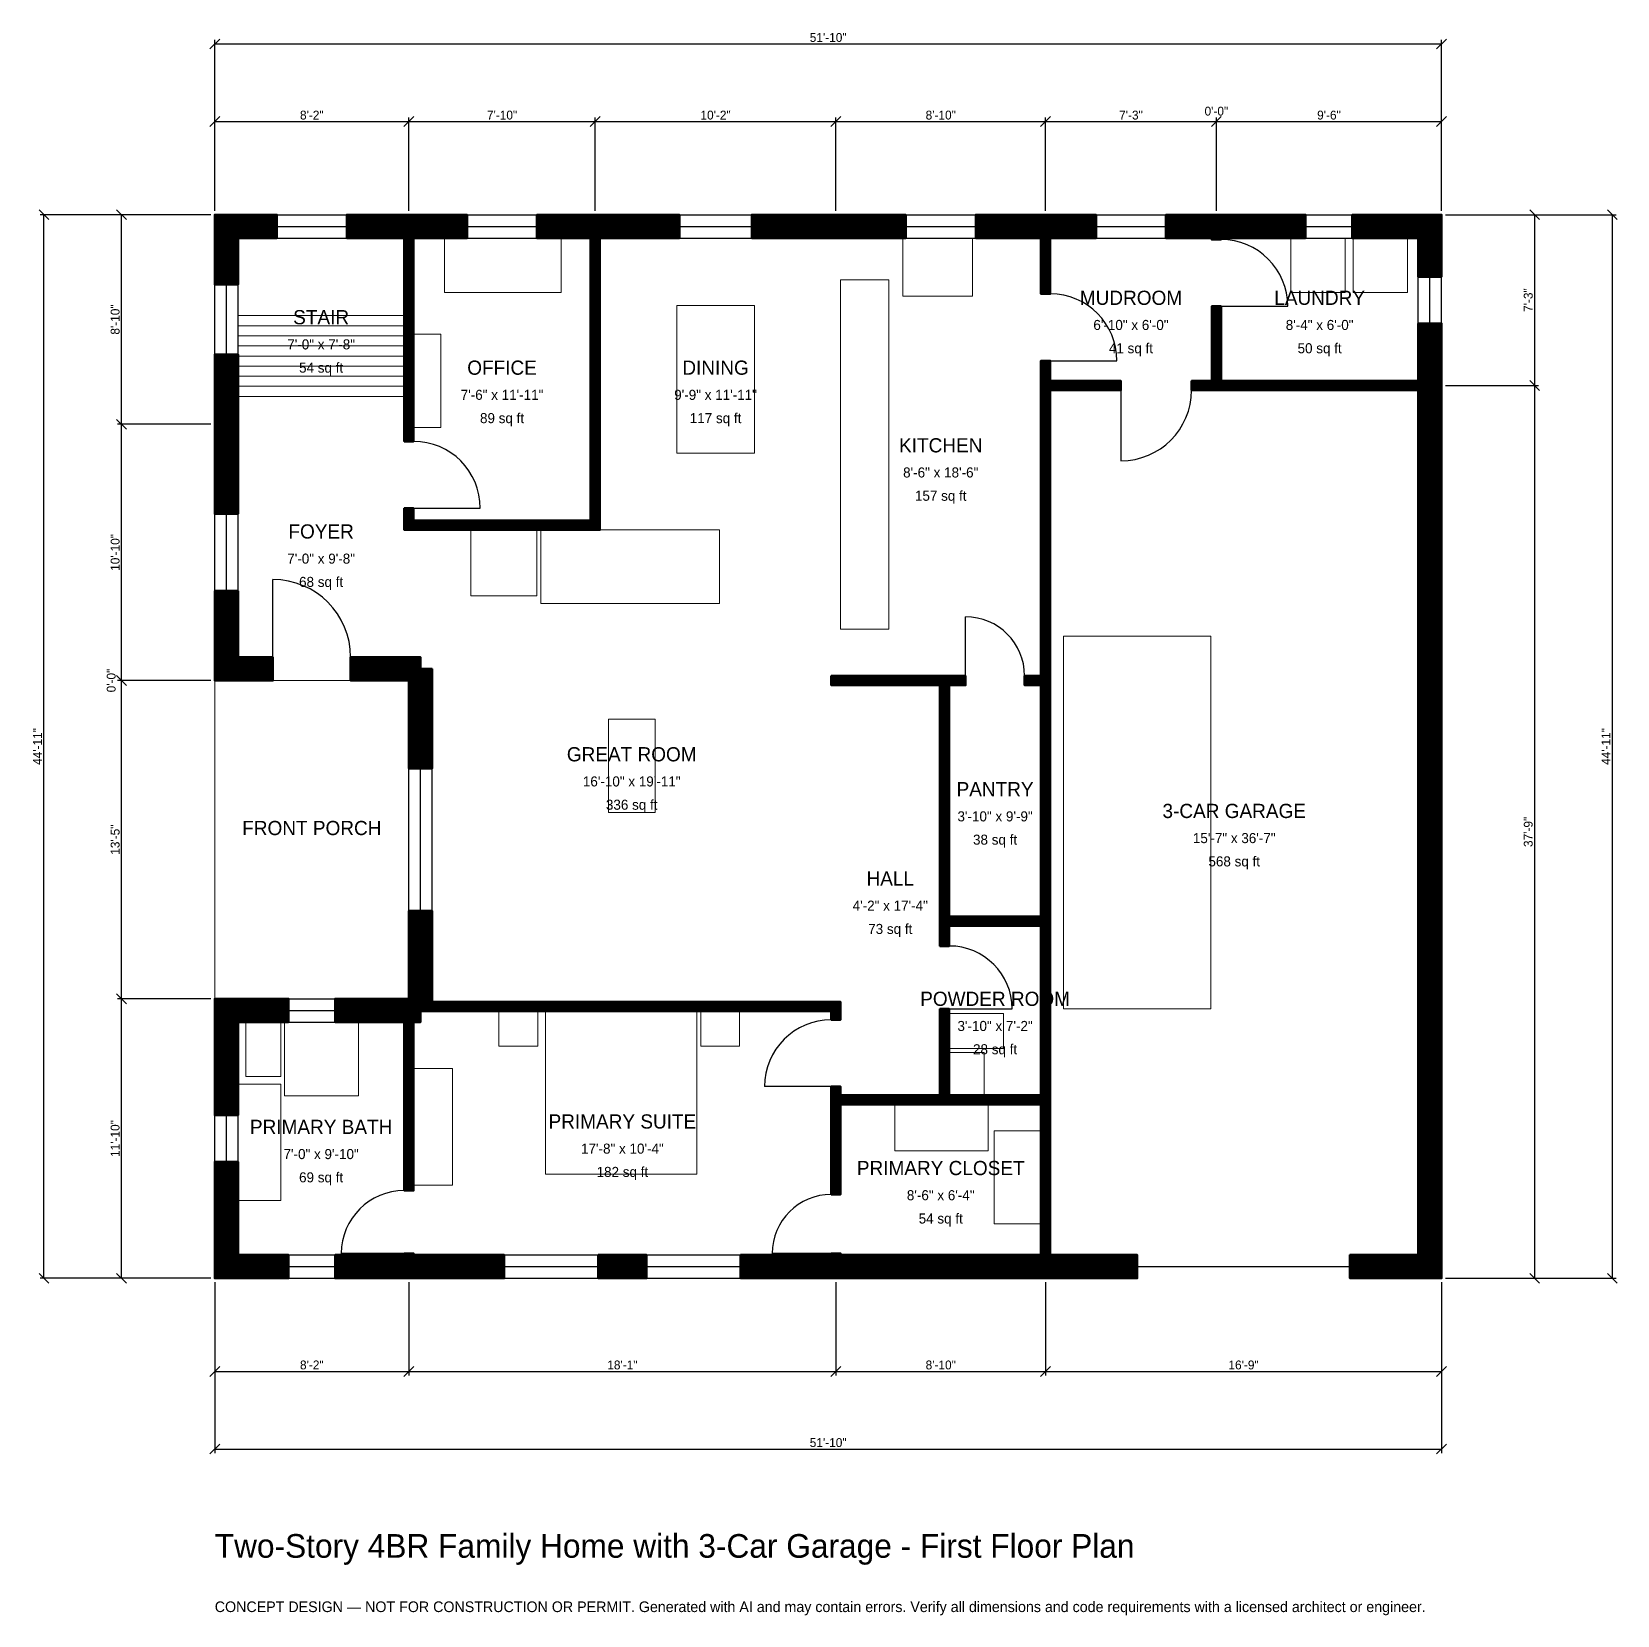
# Model space of a CAD drawing. Header units: inches. Extents: x -93 to 711, y -171 to 632.
import ezdxf
from ezdxf.enums import TextEntityAlignment as Align

# ---------------------------------------------------------------- set-up
doc = ezdxf.new("R2010")
doc.units = ezdxf.units.IN
doc.header["$MEASUREMENT"] = 0
doc.linetypes.add('DASHED', pattern=[0.6, 0.5, -0.1])
for name, color, linetype, lineweight in [('A-ANNO-DIMS', 1, 'Continuous', 13), ('A-ANNO-TEXT', 7, 'Continuous', 18), ('A-AREA-IDEN', 7, 'Continuous', 18), ('A-DOOR', 2, 'Continuous', 25), ('A-FLOR-FIXT', 9, 'Continuous', 13), ('A-FLOR-STRS', 3, 'Continuous', 18), ('A-FURN', 9, 'Continuous', 13), ('A-GLAZ', 4, 'Continuous', 25), ('A-SITE-PAVE', 8, 'Continuous', 13), ('A-WALL', 7, 'Continuous', 50), ('A-WALL-PATT', 8, 'Continuous', 13)]:
    doc.layers.add(name, color=color, linetype=linetype, lineweight=lineweight)
doc.dimstyles.new('PLAN', dxfattribs={"dimtxt": 4.5, "dimasz": 3, "dimexe": 2, "dimexo": 2, "dimgap": 1, "dimtad": 1, "dimdec": 0, "dimlunit": 4, "dimtsz": 2.5, "dimcen": 2.5, "dimclrd": 1, "dimclre": 1, "dimazin": 3, "dimtfac": 1, "dimtmove": 0, "dimatfit": 3})

msp = doc.modelspace()

# ---------------------------------------------------------------- hatches: boundary and pattern name
at = {"layer": 'A-WALL-PATT'}
h = msp.add_hatch(dxfattribs=at)
h.set_pattern_fill('ANSI31', color=8, scale=0.8)
h.paths.add_polyline_path([(92.5197, 0), (61.0236, 0), (61.0236, 11.811), (92.5197, 11.811), (96.063, 11.811), (96.063, 12.5984), (100.7874, 12.5984), (100.7874, 11.811), (104.3307, 11.811), (146.7848, 11.811), (146.7848, 0), (104.3307, 0), (100.7874, 0), (100.7874, 0), (96.063, 0), (96.063, 0), (92.5197, 0)])
h.paths.add_polyline_path([(11.811, 0), (11.811, 0), (0, 0), (0, 0), (0, 0), (0, 11.811), (0, 11.811), (0, 59.0551), (11.811, 59.0551), (11.811, 11.811), (37.4016, 11.811), (37.4016, 0), (11.811, 0)])
h.paths.add_polyline_path([(0, 129.9213), (0, 129.9213), (0, 141.7323), (0, 141.7323), (0, 141.7323), (11.811, 141.7323), (11.811, 141.7323), (37.4016, 141.7323), (37.4016, 129.9213), (11.811, 129.9213), (11.811, 82.6772), (0, 82.6772), (0, 129.9213)])
h.paths.add_polyline_path([(96.063, 141.7323), (96.063, 141.7323), (98.4252, 141.7323), (98.4252, 144.0945), (98.4252, 144.0945), (98.4252, 186.4173), (110.2362, 186.4173), (110.2362, 140.1575), (312.5984, 140.1575), (317.3228, 140.1575), (317.3228, 135.4331), (317.3228, 131.1024), (312.5984, 131.1024), (312.5984, 135.4331), (104.3307, 135.4331), (104.3307, 129.9213), (100.7874, 129.9213), (100.7874, 44.4882), (96.063, 44.4882), (96.063, 129.9213), (61.0236, 129.9213), (61.0236, 141.7323), (96.063, 141.7323)])
h.paths.add_polyline_path([(98.4252, 303.1496), (68.8976, 303.1496), (68.8976, 314.9606), (104.3307, 314.9606), (104.3307, 309.0551), (110.2362, 309.0551), (110.2362, 258.4646), (98.4252, 258.4646), (98.4252, 303.1496)])
h.paths.add_polyline_path([(11.811, 303.1496), (11.811, 303.1496), (0, 303.1496), (0, 303.1496), (0, 303.1496), (0, 303.1496), (0, 314.9606), (0, 314.9606), (0, 348.622), (11.811, 348.622), (11.811, 314.9606), (29.5276, 314.9606), (29.5276, 303.1496), (11.811, 303.1496)])
h.paths.add_polyline_path([(0, 427.1654), (0, 438.9764), (0, 468.5039), (11.811, 468.5039), (11.811, 438.9764), (11.811, 427.1654), (11.811, 387.5984), (0, 387.5984), (0, 427.1654)])
h.paths.add_polyline_path([(0, 527.5591), (0, 527.5591), (0, 539.3701), (0, 539.3701), (0, 539.3701), (0, 539.3701), (11.811, 539.3701), (11.811, 539.3701), (31.4961, 539.3701), (31.4961, 527.5591), (11.811, 527.5591), (11.811, 503.937), (0, 503.937), (0, 527.5591)])
h.paths.add_polyline_path([(92.5197, 539.3701), (96.063, 539.3701), (96.063, 539.3701), (100.7874, 539.3701), (100.7874, 539.3701), (104.3307, 539.3701), (127.9528, 539.3701), (127.9528, 527.5591), (104.3307, 527.5591), (100.7874, 527.5591), (100.7874, 435.4331), (100.7874, 430.7087), (100.7874, 424.4094), (96.063, 424.4094), (96.063, 430.7087), (96.063, 435.4331), (96.063, 527.5591), (92.5197, 527.5591), (66.9291, 527.5591), (66.9291, 539.3701), (92.5197, 539.3701)])
h.paths.add_polyline_path([(187.0079, 539.3701), (190.5512, 539.3701), (190.5512, 539.3701), (195.2756, 539.3701), (195.2756, 539.3701), (198.8189, 539.3701), (235.6299, 539.3701), (235.6299, 527.5591), (198.8189, 527.5591), (195.2756, 527.5591), (195.2756, 384.252), (195.2756, 379.5276), (190.5512, 379.5276), (100.7874, 379.5276), (96.063, 379.5276), (96.063, 384.252), (96.063, 390.5512), (100.7874, 390.5512), (100.7874, 384.252), (190.5512, 384.252), (190.5512, 527.5591), (187.0079, 527.5591), (163.3858, 527.5591), (163.3858, 539.3701), (187.0079, 539.3701)])
h.paths.add_polyline_path([(309.0551, 539.3701), (320.8661, 539.3701), (350.3937, 539.3701), (350.3937, 527.5591), (320.8661, 527.5591), (309.0551, 527.5591), (272.2441, 527.5591), (272.2441, 539.3701), (309.0551, 539.3701)])
h.paths.add_polyline_path([(415.3543, 539.3701), (418.8976, 539.3701), (418.8976, 539.3701), (423.622, 539.3701), (423.622, 539.3701), (427.1654, 539.3701), (446.8504, 539.3701), (446.8504, 527.5591), (427.1654, 527.5591), (423.622, 527.5591), (423.622, 499.2126), (418.8976, 499.2126), (418.8976, 527.5591), (415.3543, 527.5591), (385.8268, 527.5591), (385.8268, 539.3701), (415.3543, 539.3701)])
h.paths.add_polyline_path([(501.9685, 539.3701), (505.5118, 539.3701), (505.5118, 539.3701), (510.2362, 539.3701), (510.2362, 539.3701), (513.7795, 539.3701), (553.1496, 539.3701), (553.1496, 527.5591), (513.7795, 527.5591), (510.2362, 527.5591), (510.2362, 526.7717), (505.5118, 526.7717), (505.5118, 527.5591), (501.9685, 527.5591), (482.2835, 527.5591), (482.2835, 539.3701), (501.9685, 539.3701)])
h.paths.add_polyline_path([(610.2362, 539.3701), (610.2362, 539.3701), (622.0472, 539.3701), (622.0472, 539.3701), (622.0473, 539.3701), (622.0473, 527.5591), (622.0472, 527.5591), (622.0472, 507.874), (610.2362, 507.874), (610.2362, 527.5591), (576.7717, 527.5591), (576.7717, 539.3701), (610.2362, 539.3701)])
h.paths.add_polyline_path([(622.0472, 455.1181), (622.0473, 455.1181), (622.0473, 450.3937), (622.0472, 450.3937), (622.0472, 446.8504), (622.0472, 446.8504), (622.0472, 11.811), (622.0473, 11.811), (622.0473, 0), (622.0472, 0), (622.0472, 0), (610.2362, 0), (610.2362, 0), (575.5906, 0), (575.5906, 11.811), (610.2362, 11.811), (610.2362, 450.3937), (510.2362, 450.3937), (505.5118, 450.3937), (505.5118, 450.3937), (495.2756, 450.3937), (495.2756, 455.1181), (505.5118, 455.1181), (505.5118, 492.9134), (510.2362, 492.9134), (510.2362, 455.1181), (610.2362, 455.1181), (610.2362, 458.6614), (610.2362, 458.6614), (610.2362, 484.252), (622.0472, 484.252), (622.0472, 455.1181)])
h.paths.add_polyline_path([(427.1654, 0), (423.622, 0), (423.622, 0), (418.8976, 0), (418.8976, 0), (415.3543, 0), (320.8661, 0), (317.3228, 0), (317.3228, 0), (312.5984, 0), (312.5984, 0), (309.0551, 0), (266.601, 0), (266.601, 11.811), (309.0551, 11.811), (312.5984, 11.811), (312.5984, 12.5984), (317.3228, 12.5984), (317.3228, 11.811), (320.8661, 11.811), (415.3543, 11.811), (418.8976, 11.811), (418.8976, 88.189), (372.4409, 88.189), (367.7165, 88.189), (317.3228, 88.189), (317.3228, 42.5197), (312.5984, 42.5197), (312.5984, 88.189), (312.5984, 92.9134), (312.5984, 97.2441), (317.3228, 97.2441), (317.3228, 92.9134), (367.7165, 92.9134), (367.7165, 136.6142), (372.4409, 136.6142), (372.4409, 92.9134), (418.8976, 92.9134), (418.8976, 92.9134), (418.8976, 178.7402), (372.4409, 178.7402), (372.4409, 168.5039), (367.7165, 168.5039), (367.7165, 178.7402), (367.7165, 183.4646), (367.7165, 300.7874), (367.7165, 300.7874), (312.5984, 300.7874), (312.5984, 305.5118), (372.4409, 305.5118), (372.4409, 305.5118), (380.7087, 305.5118), (380.7087, 300.7874), (372.4409, 300.7874), (372.4409, 183.4646), (418.8976, 183.4646), (418.8976, 300.7874), (410.6299, 300.7874), (410.6299, 305.5118), (418.8976, 305.5118), (418.8976, 450.3937), (418.8976, 455.1181), (418.8976, 465.3543), (423.622, 465.3543), (423.622, 455.1181), (459.4488, 455.1181), (459.4488, 450.3937), (423.622, 450.3937), (423.622, 305.5118), (423.622, 305.5118), (423.622, 183.4646), (423.622, 178.7402), (423.622, 88.189), (423.622, 88.189), (423.622, 11.811), (427.1654, 11.811), (467.7165, 11.811), (467.7165, 0), (427.1654, 0)])
h.paths.add_polyline_path([(194.4226, 0), (194.4226, 11.811), (218.9633, 11.811), (218.9633, 0), (194.4226, 0)])

# ---------------------------------------------------------------- linework, layer by layer
at = {"layer": 'A-DOOR'}
for p, q in [((510.2362, 492.9134), (544.0945, 492.9134)), ((423.622, 465.3543), (457.4803, 465.3543)), ((459.4488, 450.3937), (459.4488, 414.5669)), ((100.7874, 390.5512), (134.6457, 390.5512)), ((29.5276, 314.9606), (29.5276, 354.3307)), ((380.7087, 305.5118), (380.7087, 335.4331)), ((372.4409, 136.6142), (404.3307, 136.6142)), ((312.5984, 97.2441), (278.7402, 97.2441)), ((96.063, 12.5984), (64.1732, 12.5984)), ((312.5984, 12.5984), (282.6772, 12.5984))]:
    msp.add_line(p, q, dxfattribs=at)
at = {"layer": 'A-DOOR', "linetype": 'DASHED'}
msp.add_line((467.7165, 5.9055), (575.5906, 5.9055), dxfattribs=at)
at = {"layer": 'A-DOOR'}
for centre, radius, start, end in [((510.2362, 492.9134), 33.8583, 0, 90), ((423.622, 465.3543), 33.8583, 0, 90), ((459.4488, 450.3937), 35.8268, 270, 360), ((100.7874, 390.5512), 33.8583, 0, 90), ((29.5276, 314.9606), 39.3701, 0, 90), ((380.7087, 305.5118), 29.9213, 0, 90), ((372.4409, 136.6142), 31.8898, 0, 90), ((312.5984, 97.2441), 33.8583, 90, 180), ((96.063, 12.5984), 31.8898, 90, 180), ((312.5984, 12.5984), 29.9213, 90, 180)]:
    msp.add_arc(centre, radius, start, end, dxfattribs=at)
at = {"layer": 'A-FLOR-FIXT'}
for points in [[(317.3228, 329.1339), (341.7323, 329.1339), (341.7323, 506.2992), (317.3228, 506.2992)], [(15.748, 102.3622), (33.4646, 102.3622), (33.4646, 129.9213), (15.748, 129.9213)], [(35.4331, 92.5197), (72.8346, 92.5197), (72.8346, 129.9213), (35.4331, 129.9213)], [(372.4409, 116.5354), (400, 116.5354), (400, 134.252), (372.4409, 134.252)], [(372.4409, 92.9134), (390.1575, 92.9134), (390.1575, 114.5669), (372.4409, 114.5669)], [(11.811, 39.3701), (33.4646, 39.3701), (33.4646, 98.4252), (11.811, 98.4252)]]:
    msp.add_lwpolyline(points, close=True, dxfattribs=at)
at = {"layer": 'A-FLOR-STRS'}
for p, q in [((11.811, 488.189), (96.063, 488.189)), ((11.811, 483.0709), (96.063, 483.0709)), ((11.811, 477.9528), (96.063, 477.9528)), ((11.811, 472.8346), (96.063, 472.8346)), ((11.811, 467.7165), (96.063, 467.7165)), ((11.811, 462.5984), (96.063, 462.5984)), ((11.811, 457.4803), (96.063, 457.4803)), ((11.811, 452.3622), (96.063, 452.3622)), ((11.811, 447.2441), (96.063, 447.2441))]:
    msp.add_line(p, q, dxfattribs=at)
at = {"layer": 'A-FURN'}
for points in [[(116.5354, 500), (175.5906, 500), (175.5906, 527.5591), (116.5354, 527.5591)], [(348.8189, 498.0315), (384.252, 498.0315), (384.252, 527.5591), (348.8189, 527.5591)], [(545.6693, 500), (573.2283, 500), (573.2283, 527.5591), (545.6693, 527.5591)], [(577.1654, 500), (604.7244, 500), (604.7244, 527.5591), (577.1654, 527.5591)], [(234.252, 418.5039), (273.622, 418.5039), (273.622, 493.3071), (234.252, 493.3071)], [(100.7874, 431.4961), (114.5669, 431.4961), (114.5669, 478.7402), (100.7874, 478.7402)], [(129.9213, 346.063), (163.3858, 346.063), (163.3858, 379.5276), (129.9213, 379.5276)], [(165.3543, 342.126), (255.9055, 342.126), (255.9055, 379.5276), (165.3543, 379.5276)], [(430.315, 136.6142), (505.1181, 136.6142), (505.1181, 325.5906), (430.315, 325.5906)], [(199.6063, 236.2205), (223.2283, 236.2205), (223.2283, 283.4646), (199.6063, 283.4646)], [(144.0945, 117.7165), (163.7795, 117.7165), (163.7795, 135.4331), (144.0945, 135.4331)], [(167.7165, 52.7559), (244.4882, 52.7559), (244.4882, 135.4331), (167.7165, 135.4331)], [(246.4567, 117.7165), (266.1417, 117.7165), (266.1417, 135.4331), (246.4567, 135.4331)], [(100.7874, 47.2441), (120.4724, 47.2441), (120.4724, 106.2992), (100.7874, 106.2992)], [(344.8819, 64.5669), (392.126, 64.5669), (392.126, 88.189), (344.8819, 88.189)], [(395.2756, 27.5591), (418.8976, 27.5591), (418.8976, 74.8031), (395.2756, 74.8031)]]:
    msp.add_lwpolyline(points, close=True, dxfattribs=at)
at = {"layer": 'A-GLAZ'}
for p, q in [((31.4961, 539.3701), (66.9291, 539.3701)), ((127.9528, 539.3701), (163.3858, 539.3701)), ((235.6299, 539.3701), (272.2441, 539.3701)), ((350.3937, 539.3701), (385.8268, 539.3701)), ((446.8504, 539.3701), (482.2835, 539.3701)), ((553.1496, 539.3701), (576.7717, 539.3701)), ((31.4961, 533.4646), (66.9291, 533.4646)), ((127.9528, 533.4646), (163.3858, 533.4646)), ((235.6299, 533.4646), (272.2441, 533.4646)), ((350.3937, 533.4646), (385.8268, 533.4646)), ((446.8504, 533.4646), (482.2835, 533.4646)), ((553.1496, 533.4646), (576.7717, 533.4646)), ((31.4961, 527.5591), (66.9291, 527.5591)), ((127.9528, 527.5591), (163.3858, 527.5591)), ((235.6299, 527.5591), (272.2441, 527.5591)), ((350.3937, 527.5591), (385.8268, 527.5591)), ((446.8504, 527.5591), (482.2835, 527.5591)), ((553.1496, 527.5591), (576.7717, 527.5591)), ((610.2362, 484.252), (610.2362, 507.874)), ((616.1417, 484.252), (616.1417, 507.874)), ((622.0472, 484.252), (622.0472, 507.874)), ((0, 468.5039), (0, 503.937)), ((5.9055, 468.5039), (5.9055, 503.937)), ((11.811, 468.5039), (11.811, 503.937)), ((0, 348.622), (0, 387.5984)), ((5.9055, 348.622), (5.9055, 387.5984)), ((11.811, 348.622), (11.811, 387.5984)), ((98.4252, 186.4173), (98.4252, 258.4646)), ((104.3307, 186.4173), (104.3307, 258.4646)), ((110.2362, 186.4173), (110.2362, 258.4646)), ((37.4016, 141.7323), (61.0236, 141.7323)), ((37.4016, 135.8268), (61.0236, 135.8268)), ((37.4016, 129.9213), (61.0236, 129.9213)), ((0, 59.0551), (0, 82.6772)), ((5.9055, 59.0551), (5.9055, 82.6772)), ((11.811, 59.0551), (11.811, 82.6772)), ((37.4016, 11.811), (61.0236, 11.811)), ((146.7848, 11.811), (194.4226, 11.811)), ((218.9633, 11.811), (266.601, 11.811)), ((37.4016, 5.9055), (61.0236, 5.9055)), ((37.4016, 0), (61.0236, 0)), ((146.7848, 5.9055), (194.4226, 5.9055)), ((146.7848, 0), (194.4226, 0)), ((218.9633, 5.9055), (266.601, 5.9055)), ((218.9633, 0), (266.601, 0))]:
    msp.add_line(p, q, dxfattribs=at)
at = {"layer": 'A-SITE-PAVE', "linetype": 'DASHED'}
msp.add_lwpolyline([(0, 141.7323), (98.4252, 141.7323), (98.4252, 303.1496), (0, 303.1496)], close=True, dxfattribs=at)
at = {"layer": 'A-WALL'}
for points in [[(0, 527.5591), (0, 527.5591), (0, 539.3701), (0, 539.3701), (0, 539.3701), (0, 539.3701), (11.811, 539.3701), (11.811, 539.3701), (31.4961, 539.3701), (31.4961, 527.5591), (11.811, 527.5591), (11.811, 503.937), (0, 503.937), (0, 527.5591)], [(92.5197, 539.3701), (96.063, 539.3701), (96.063, 539.3701), (100.7874, 539.3701), (100.7874, 539.3701), (104.3307, 539.3701), (127.9528, 539.3701), (127.9528, 527.5591), (104.3307, 527.5591), (100.7874, 527.5591), (100.7874, 435.4331), (100.7874, 430.7087), (100.7874, 424.4094), (96.063, 424.4094), (96.063, 430.7087), (96.063, 435.4331), (96.063, 527.5591), (92.5197, 527.5591), (66.9291, 527.5591), (66.9291, 539.3701), (92.5197, 539.3701)], [(187.0079, 539.3701), (190.5512, 539.3701), (190.5512, 539.3701), (195.2756, 539.3701), (195.2756, 539.3701), (198.8189, 539.3701), (235.6299, 539.3701), (235.6299, 527.5591), (198.8189, 527.5591), (195.2756, 527.5591), (195.2756, 384.252), (195.2756, 379.5276), (190.5512, 379.5276), (100.7874, 379.5276), (96.063, 379.5276), (96.063, 384.252), (96.063, 390.5512), (100.7874, 390.5512), (100.7874, 384.252), (190.5512, 384.252), (190.5512, 527.5591), (187.0079, 527.5591), (163.3858, 527.5591), (163.3858, 539.3701), (187.0079, 539.3701)], [(309.0551, 539.3701), (320.8661, 539.3701), (350.3937, 539.3701), (350.3937, 527.5591), (320.8661, 527.5591), (309.0551, 527.5591), (272.2441, 527.5591), (272.2441, 539.3701), (309.0551, 539.3701)], [(415.3543, 539.3701), (418.8976, 539.3701), (418.8976, 539.3701), (423.622, 539.3701), (423.622, 539.3701), (427.1654, 539.3701), (446.8504, 539.3701), (446.8504, 527.5591), (427.1654, 527.5591), (423.622, 527.5591), (423.622, 499.2126), (418.8976, 499.2126), (418.8976, 527.5591), (415.3543, 527.5591), (385.8268, 527.5591), (385.8268, 539.3701), (415.3543, 539.3701)], [(501.9685, 539.3701), (505.5118, 539.3701), (505.5118, 539.3701), (510.2362, 539.3701), (510.2362, 539.3701), (513.7795, 539.3701), (553.1496, 539.3701), (553.1496, 527.5591), (513.7795, 527.5591), (510.2362, 527.5591), (510.2362, 526.7717), (505.5118, 526.7717), (505.5118, 527.5591), (501.9685, 527.5591), (482.2835, 527.5591), (482.2835, 539.3701), (501.9685, 539.3701)], [(610.2362, 539.3701), (610.2362, 539.3701), (622.0472, 539.3701), (622.0472, 539.3701), (622.0473, 539.3701), (622.0473, 527.5591), (622.0472, 527.5591), (622.0472, 507.874), (610.2362, 507.874), (610.2362, 527.5591), (576.7717, 527.5591), (576.7717, 539.3701), (610.2362, 539.3701)], [(622.0472, 455.1181), (622.0473, 455.1181), (622.0473, 450.3937), (622.0472, 450.3937), (622.0472, 446.8504), (622.0472, 446.8504), (622.0472, 11.811), (622.0473, 11.811), (622.0473, 0), (622.0472, 0), (622.0472, 0), (610.2362, 0), (610.2362, 0), (575.5906, 0), (575.5906, 11.811), (610.2362, 11.811), (610.2362, 450.3937), (510.2362, 450.3937), (505.5118, 450.3937), (505.5118, 450.3937), (495.2756, 450.3937), (495.2756, 455.1181), (505.5118, 455.1181), (505.5118, 492.9134), (510.2362, 492.9134), (510.2362, 455.1181), (610.2362, 455.1181), (610.2362, 458.6614), (610.2362, 458.6614), (610.2362, 484.252), (622.0472, 484.252), (622.0472, 455.1181)], [(0, 427.1654), (0, 438.9764), (0, 468.5039), (11.811, 468.5039), (11.811, 438.9764), (11.811, 427.1654), (11.811, 387.5984), (0, 387.5984), (0, 427.1654)], [(427.1654, 0), (423.622, 0), (423.622, 0), (418.8976, 0), (418.8976, 0), (415.3543, 0), (320.8661, 0), (317.3228, 0), (317.3228, 0), (312.5984, 0), (312.5984, 0), (309.0551, 0), (266.601, 0), (266.601, 11.811), (309.0551, 11.811), (312.5984, 11.811), (312.5984, 12.5984), (317.3228, 12.5984), (317.3228, 11.811), (320.8661, 11.811), (415.3543, 11.811), (418.8976, 11.811), (418.8976, 88.189), (372.4409, 88.189), (367.7165, 88.189), (317.3228, 88.189), (317.3228, 42.5197), (312.5984, 42.5197), (312.5984, 88.189), (312.5984, 92.9134), (312.5984, 97.2441), (317.3228, 97.2441), (317.3228, 92.9134), (367.7165, 92.9134), (367.7165, 136.6142), (372.4409, 136.6142), (372.4409, 92.9134), (418.8976, 92.9134), (418.8976, 92.9134), (418.8976, 178.7402), (372.4409, 178.7402), (372.4409, 168.5039), (367.7165, 168.5039), (367.7165, 178.7402), (367.7165, 183.4646), (367.7165, 300.7874), (367.7165, 300.7874), (312.5984, 300.7874), (312.5984, 305.5118), (372.4409, 305.5118), (372.4409, 305.5118), (380.7087, 305.5118), (380.7087, 300.7874), (372.4409, 300.7874), (372.4409, 183.4646), (418.8976, 183.4646), (418.8976, 300.7874), (410.6299, 300.7874), (410.6299, 305.5118), (418.8976, 305.5118), (418.8976, 450.3937), (418.8976, 455.1181), (418.8976, 465.3543), (423.622, 465.3543), (423.622, 455.1181), (459.4488, 455.1181), (459.4488, 450.3937), (423.622, 450.3937), (423.622, 305.5118), (423.622, 305.5118), (423.622, 183.4646), (423.622, 178.7402), (423.622, 88.189), (423.622, 88.189), (423.622, 11.811), (427.1654, 11.811), (467.7165, 11.811), (467.7165, 0), (427.1654, 0)], [(11.811, 303.1496), (11.811, 303.1496), (0, 303.1496), (0, 303.1496), (0, 303.1496), (0, 303.1496), (0, 314.9606), (0, 314.9606), (0, 348.622), (11.811, 348.622), (11.811, 314.9606), (29.5276, 314.9606), (29.5276, 303.1496), (11.811, 303.1496)], [(98.4252, 303.1496), (68.8976, 303.1496), (68.8976, 314.9606), (104.3307, 314.9606), (104.3307, 309.0551), (110.2362, 309.0551), (110.2362, 258.4646), (98.4252, 258.4646), (98.4252, 303.1496)], [(96.063, 141.7323), (96.063, 141.7323), (98.4252, 141.7323), (98.4252, 144.0945), (98.4252, 144.0945), (98.4252, 186.4173), (110.2362, 186.4173), (110.2362, 140.1575), (312.5984, 140.1575), (317.3228, 140.1575), (317.3228, 135.4331), (317.3228, 131.1024), (312.5984, 131.1024), (312.5984, 135.4331), (104.3307, 135.4331), (104.3307, 129.9213), (100.7874, 129.9213), (100.7874, 44.4882), (96.063, 44.4882), (96.063, 129.9213), (61.0236, 129.9213), (61.0236, 141.7323), (96.063, 141.7323)], [(0, 129.9213), (0, 129.9213), (0, 141.7323), (0, 141.7323), (0, 141.7323), (11.811, 141.7323), (11.811, 141.7323), (37.4016, 141.7323), (37.4016, 129.9213), (11.811, 129.9213), (11.811, 82.6772), (0, 82.6772), (0, 129.9213)], [(11.811, 0), (11.811, 0), (0, 0), (0, 0), (0, 0), (0, 11.811), (0, 11.811), (0, 59.0551), (11.811, 59.0551), (11.811, 11.811), (37.4016, 11.811), (37.4016, 0), (11.811, 0)], [(92.5197, 0), (61.0236, 0), (61.0236, 11.811), (92.5197, 11.811), (96.063, 11.811), (96.063, 12.5984), (100.7874, 12.5984), (100.7874, 11.811), (104.3307, 11.811), (146.7848, 11.811), (146.7848, 0), (104.3307, 0), (100.7874, 0), (100.7874, 0), (96.063, 0), (96.063, 0), (92.5197, 0)], [(194.4226, 0), (194.4226, 11.811), (218.9633, 11.811), (218.9633, 0), (194.4226, 0)]]:
    msp.add_lwpolyline(points, close=True, dxfattribs=at)

# ---------------------------------------------------------------- texts
at = {"layer": 'A-ANNO-TEXT'}
for s, height, p in [('Two-Story 4BR Family Home with 3-Car Garage - First Floor Plan', 12, (0, -141.7323)), ('CONCEPT DESIGN — NOT FOR CONSTRUCTION OR PERMIT. Generated with AI and may contain errors. Verify all dimensions and code requirements with a licensed architect or engineer.', 5.4, (0, -169.2913))]:
    msp.add_text(s, height=height, dxfattribs=at).set_placement(p)
at = {"layer": 'A-AREA-IDEN'}
for s, height, p in [('MUDROOM', 7.2, (464.5669, 497.2441)), ('LAUNDRY', 7.2, (560.2362, 497.2441)), ('STAIR', 7.2, (53.937, 487.4016)), ('6\'-10" x 6\'-0"', 5.1, (464.5669, 483.4646)), ('8\'-4" x 6\'-0"', 5.1, (560.2362, 483.4646)), ('7\'-0" x 7\'-8"', 5.1, (53.937, 473.622)), ('41 sq ft', 5.1, (464.5669, 471.6535)), ('50 sq ft', 5.1, (560.2362, 471.6535)), ('54 sq ft', 5.1, (53.937, 461.811)), ('OFFICE', 7.2, (145.6693, 461.811)), ('DINING', 7.2, (253.937, 461.811)), ('7\'-6" x 11\'-11"', 5.1, (145.6693, 448.0315)), ('9\'-9" x 11\'-11"', 5.1, (253.937, 448.0315)), ('89 sq ft', 5.1, (145.6693, 436.2205)), ('117 sq ft', 5.1, (253.937, 436.2205)), ('KITCHEN', 7.2, (368.1102, 422.4409)), ('8\'-6" x 18\'-6"', 5.1, (368.1102, 408.6614)), ('157 sq ft', 5.1, (368.1102, 396.8504)), ('FOYER', 7.2, (53.937, 378.7402)), ('7\'-0" x 9\'-8"', 5.1, (53.937, 364.9606)), ('68 sq ft', 5.1, (53.937, 353.1496)), ('GREAT ROOM', 7.2, (211.4173, 265.748)), ('16\'-10" x 19\'-11"', 5.1, (211.4173, 251.9685)), ('PANTRY', 7.2, (395.6693, 248.0315)), ('336 sq ft', 5.1, (211.4173, 240.1575)), ('3\'-10" x 9\'-9"', 5.1, (395.6693, 234.252)), ('3-CAR GARAGE', 7.2, (516.9291, 237.0079)), ('FRONT PORCH', 7.2, (49.2126, 228.3465)), ('38 sq ft', 5.1, (395.6693, 222.4409)), ('15\'-7" x 36\'-7"', 5.1, (516.9291, 223.2283)), ('568 sq ft', 5.1, (516.9291, 211.4173)), ('HALL', 7.2, (342.5197, 202.7559)), ('4\'-2" x 17\'-4"', 5.1, (342.5197, 188.9764)), ('73 sq ft', 5.1, (342.5197, 177.1654)), ('POWDER ROOM', 7.2, (395.6693, 141.7323)), ('3\'-10" x 7\'-2"', 5.1, (395.6693, 127.9528)), ('28 sq ft', 5.1, (395.6693, 116.1417)), ('PRIMARY SUITE', 7.2, (206.6929, 79.5276)), ('PRIMARY BATH', 7.2, (53.937, 76.7717)), ('7\'-0" x 9\'-10"', 5.1, (53.937, 62.9921)), ('17\'-8" x 10\'-4"', 5.1, (206.6929, 65.748)), ('182 sq ft', 5.1, (206.6929, 53.937)), ('PRIMARY CLOSET', 7.2, (368.1102, 55.9055)), ('69 sq ft', 5.1, (53.937, 51.1811)), ('8\'-6" x 6\'-4"', 5.1, (368.1102, 42.126)), ('54 sq ft', 5.1, (368.1102, 30.315))]:
    msp.add_text(s, height=height, dxfattribs=at).set_placement(p, align=Align.MIDDLE_CENTER)

# ---------------------------------------------------------------- dimensions: what is measured, and where the dimension line sits
at = {"layer": 'A-ANNO-DIMS'}
for base, p1, p2, text in [((0, 625.9843), (0, 539.3701), (622.0472, 539.3701), '51\'-10"'), ((0, 586.6142), (0, 539.3701), (98.4252, 539.3701), '8\'-2"'), ((98.4252, 586.6142), (98.4252, 539.3701), (192.9134, 539.3701), '7\'-10"'), ((192.9134, 586.6142), (192.9134, 539.3701), (314.9606, 539.3701), '10\'-2"'), ((314.9606, 586.6142), (314.9606, 539.3701), (421.2598, 539.3701), '8\'-10"'), ((421.2598, 586.6142), (421.2598, 539.3701), (507.874, 539.3701), '7\'-3"'), ((507.874, 586.6142), (507.874, 539.3701), (507.874, 539.3701), '0\'-0"'), ((507.874, 586.6142), (507.874, 539.3701), (622.0472, 539.3701), '9\'-6"'), ((0, -47.2441), (0, 0), (98.4252, 0), '8\'-2"'), ((0, -86.6142), (0, 0), (622.0472, 0), '51\'-10"'), ((98.4252, -47.2441), (98.4252, 0), (314.9606, 0), '18\'-1"'), ((314.9606, -47.2441), (314.9606, 0), (421.2598, 0), '8\'-10"'), ((421.2598, -47.2441), (421.2598, 0), (622.0472, 0), '16\'-9"')]:
    msp.add_linear_dim(base=base, p1=p1, p2=p2, text=text, dimstyle='PLAN', dxfattribs=at).render()
for base, p1, p2, text in [((-86.6142, 0), (0, 0), (0, 539.3701), '44\'-11"'), ((-47.2441, 433.0709), (0, 433.0709), (0, 539.3701), '8\'-10"'), ((669.2913, 452.7559), (622.0472, 452.7559), (622.0472, 539.3701), '7\'-3"'), ((708.6614, 0), (622.0472, 0), (622.0472, 539.3701), '44\'-11"'), ((669.2913, 0), (622.0472, 0), (622.0472, 452.7559), '37\'-9"'), ((-47.2441, 303.1496), (0, 303.1496), (0, 433.0709), '10\'-10"'), ((-47.2441, 303.1496), (0, 303.1496), (0, 303.1496), '0\'-0"'), ((-47.2441, 141.7323), (0, 141.7323), (0, 303.1496), '13\'-5"'), ((-47.2441, 0), (0, 0), (0, 141.7323), '11\'-10"')]:
    msp.add_linear_dim(base=base, p1=p1, p2=p2, angle=90, text=text, dimstyle='PLAN', dxfattribs=at).render()

doc.saveas('drawing.dxf')
